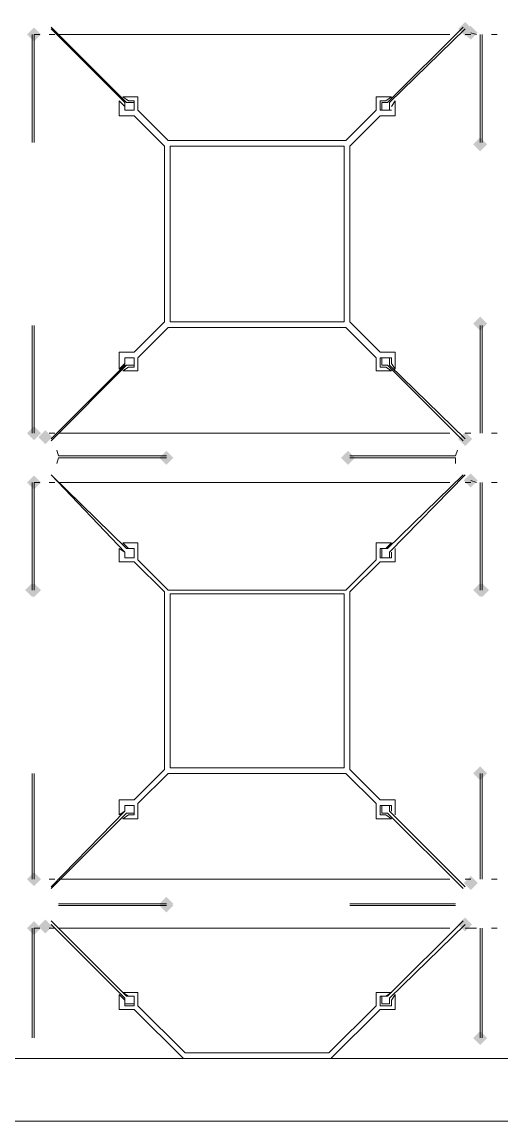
# Model space of a CAD drawing. Header units: millimetres. Extents: x -4415 to 173792, y -78716 to 47289.
# Drawn here: x 44172 to 44444, y -5482 to -4858 of the extents above; entities that cross this region are included whole.
import ezdxf

# ---------------------------------------------------------------- set-up
doc = ezdxf.new("R2010")
doc.units = ezdxf.units.MM

msp = doc.modelspace()

# ---------------------------------------------------------------- hatches: boundary and pattern name
h = msp.add_hatch(color=0)
h.dxf.hatch_style = 2
h.paths.add_polyline_path([(44423.52, -4865.92), (44419.55, -4861.95), (44423.52, -4857.98), (44427.5, -4861.95)])
h = msp.add_hatch(color=0)
h.dxf.hatch_style = 2
h.paths.add_polyline_path([(44178.77, -4869.14), (44174.79, -4865.17), (44178.77, -4861.2), (44182.74, -4865.17)])
h = msp.add_hatch(color=0)
h.dxf.hatch_style = 2
h.paths.add_polyline_path([(44178.77, -4869.14), (44174.79, -4865.17), (44178.77, -4861.2), (44182.74, -4865.17)])
h = msp.add_hatch(color=0)
h.dxf.hatch_style = 2
h.paths.add_polyline_path([(44426.74, -4868.07), (44422.77, -4864.1), (44426.74, -4860.12), (44430.72, -4864.1)])
h = msp.add_hatch(color=0)
h.dxf.hatch_style = 2
h.paths.add_polyline_path([(44432.11, -4931.4), (44428.14, -4927.43), (44432.11, -4923.46), (44436.08, -4927.43)])
h = msp.add_hatch(color=0)
h.dxf.hatch_style = 2
h.paths.add_polyline_path([(44432.11, -5033.39), (44428.14, -5029.41), (44432.11, -5025.44), (44436.08, -5029.41)])
h = msp.add_hatch(color=0)
h.dxf.hatch_style = 2
h.paths.add_polyline_path([(44178.77, -5095.65), (44174.79, -5091.68), (44178.77, -5087.71), (44182.74, -5091.68)])
h = msp.add_hatch(color=0)
h.dxf.hatch_style = 2
h.paths.add_polyline_path([(44185.21, -5097.8), (44181.24, -5093.82), (44185.21, -5089.85), (44189.18, -5093.82)])
h = msp.add_hatch(color=0)
h.dxf.hatch_style = 2
h.paths.add_polyline_path([(44423.52, -5098.87), (44419.55, -5094.9), (44423.52, -5090.93), (44427.5, -5094.9)])
h = msp.add_hatch(color=0)
h.dxf.hatch_style = 2
h.paths.add_polyline_path([(44253.91, -5109.61), (44249.94, -5105.63), (44253.91, -5101.66), (44257.88, -5105.63)])
h = msp.add_hatch(color=0)
h.dxf.hatch_style = 2
h.paths.add_polyline_path([(44253.91, -5109.61), (44249.94, -5105.63), (44253.91, -5101.66), (44257.88, -5105.63)])
h = msp.add_hatch(color=0)
h.dxf.hatch_style = 2
h.paths.add_polyline_path([(44356.97, -5109.61), (44353, -5105.63), (44356.97, -5101.66), (44360.94, -5105.63)])
h = msp.add_hatch(color=0)
h.dxf.hatch_style = 2
h.paths.add_polyline_path([(44178.77, -5123.56), (44174.79, -5119.59), (44178.77, -5115.62), (44182.74, -5119.59)])
h = msp.add_hatch(color=0)
h.dxf.hatch_style = 2
h.paths.add_polyline_path([(44178.77, -5123.56), (44174.79, -5119.59), (44178.77, -5115.62), (44182.74, -5119.59)])
h = msp.add_hatch(color=0)
h.dxf.hatch_style = 2
h.paths.add_polyline_path([(44426.74, -5122.49), (44422.77, -5118.51), (44426.74, -5114.54), (44430.72, -5118.51)])
h = msp.add_hatch(color=0)
h.dxf.hatch_style = 2
h.paths.add_polyline_path([(44177.69, -5184.75), (44173.72, -5180.78), (44177.69, -5176.81), (44181.67, -5180.78)])
h = msp.add_hatch(color=0)
h.dxf.hatch_style = 2
h.paths.add_polyline_path([(44178.77, -5184.75), (44174.79, -5180.78), (44178.77, -5176.81), (44182.74, -5180.78)])
h = msp.add_hatch(color=0)
h.dxf.hatch_style = 2
h.paths.add_polyline_path([(44432.11, -5184.75), (44428.14, -5180.78), (44432.11, -5176.81), (44436.08, -5180.78)])
h = msp.add_hatch(color=0)
h.dxf.hatch_style = 2
h.paths.add_polyline_path([(44432.11, -5184.75), (44428.14, -5180.78), (44432.11, -5176.81), (44436.08, -5180.78)])
h = msp.add_hatch(color=0)
h.dxf.hatch_style = 2
h.paths.add_polyline_path([(44433.19, -5184.75), (44429.21, -5180.78), (44433.19, -5176.81), (44437.16, -5180.78)])
h = msp.add_hatch(color=0)
h.dxf.hatch_style = 2
h.paths.add_polyline_path([(44432.11, -5288.88), (44428.14, -5284.91), (44432.11, -5280.93), (44436.08, -5284.91)])
h = msp.add_hatch(color=0)
h.dxf.hatch_style = 2
h.paths.add_polyline_path([(44178.77, -5348.99), (44174.79, -5345.02), (44178.77, -5341.05), (44182.74, -5345.02)])
h = msp.add_hatch(color=0)
h.dxf.hatch_style = 2
h.paths.add_polyline_path([(44426.74, -5351.14), (44422.77, -5347.17), (44426.74, -5343.2), (44430.72, -5347.17)])
h = msp.add_hatch(color=0)
h.dxf.hatch_style = 2
h.paths.add_polyline_path([(44253.91, -5362.95), (44249.94, -5358.98), (44253.91, -5355.01), (44257.88, -5358.98)])
h = msp.add_hatch(color=0)
h.dxf.hatch_style = 2
h.paths.add_polyline_path([(44253.91, -5364.02), (44249.94, -5360.05), (44253.91, -5356.08), (44257.88, -5360.05)])
h = msp.add_hatch(color=0)
h.dxf.hatch_style = 2
h.paths.add_polyline_path([(44178.77, -5376.91), (44174.79, -5372.93), (44178.77, -5368.96), (44182.74, -5372.93)])
h = msp.add_hatch(color=0)
h.dxf.hatch_style = 2
h.paths.add_polyline_path([(44178.77, -5376.91), (44174.79, -5372.93), (44178.77, -5368.96), (44182.74, -5372.93)])
h = msp.add_hatch(color=0)
h.dxf.hatch_style = 2
h.paths.add_polyline_path([(44185.21, -5375.83), (44181.24, -5371.86), (44185.21, -5367.89), (44189.18, -5371.86)])
h = msp.add_hatch(color=0)
h.dxf.hatch_style = 2
h.paths.add_polyline_path([(44423.52, -5374.76), (44419.55, -5370.79), (44423.52, -5366.81), (44427.5, -5370.79)])
h = msp.add_hatch(color=0)
h.dxf.hatch_style = 2
h.paths.add_polyline_path([(44432.11, -5439.17), (44428.14, -5435.2), (44432.11, -5431.22), (44436.08, -5435.2)])

# ---------------------------------------------------------------- linework, layer by layer
at = {"color": 0, "lineweight": 0}
for points in [[(44188.43, -4860.88), (44231.37, -4903.82)], [(44230.29, -4903.82), (44188.43, -4861.95)], [(44379.51, -4903.82), (44422.45, -4860.88)], [(44423.52, -4861.95), (44380.58, -4903.82)], [(44429.97, -4865.17), (44426.74, -4864.1)], [(44177.69, -4926.36), (44177.69, -4865.17)], [(44178.77, -4865.17), (44181.99, -4865.17)], [(44178.77, -4865.17), (44178.77, -4926.36)], [(44190.58, -4865.17), (44187.35, -4865.17)], [(44195.94, -4865.17), (44192.72, -4865.17)], [(44199.16, -4865.17), (44195.94, -4865.17)], [(44203.46, -4865.17), (44199.16, -4865.17)], [(44207.75, -4865.17), (44203.46, -4865.17)], [(44212.05, -4865.17), (44207.75, -4865.17)], [(44216.34, -4865.17), (44212.05, -4865.17)], [(44221.71, -4865.17), (44216.34, -4865.17)], [(44227.07, -4865.17), (44221.71, -4865.17)], [(44232.44, -4865.17), (44227.07, -4865.17)], [(44237.81, -4865.17), (44232.44, -4865.17)], [(44244.25, -4865.17), (44237.81, -4865.17)], [(44249.62, -4865.17), (44244.25, -4865.17)], [(44256.06, -4865.17), (44249.62, -4865.17)], [(44262.5, -4865.17), (44256.06, -4865.17)], [(44268.94, -4865.17), (44262.5, -4865.17)], [(44275.38, -4865.17), (44268.94, -4865.17)], [(44281.82, -4865.17), (44275.38, -4865.17)], [(44288.26, -4865.17), (44281.82, -4865.17)], [(44295.78, -4865.17), (44288.26, -4865.17)], [(44302.22, -4865.17), (44295.78, -4865.17)], [(44308.66, -4865.17), (44302.22, -4865.17)], [(44316.17, -4865.17), (44308.66, -4865.17)], [(44322.62, -4865.17), (44316.17, -4865.17)], [(44329.06, -4865.17), (44322.62, -4865.17)], [(44335.5, -4865.17), (44329.06, -4865.17)], [(44341.94, -4865.17), (44335.5, -4865.17)], [(44348.38, -4865.17), (44341.94, -4865.17)], [(44354.82, -4865.17), (44348.38, -4865.17)], [(44361.26, -4865.17), (44354.82, -4865.17)], [(44367.7, -4865.17), (44361.26, -4865.17)], [(44373.07, -4865.17), (44367.7, -4865.17)], [(44378.44, -4865.17), (44373.07, -4865.17)], [(44383.8, -4865.17), (44378.44, -4865.17)], [(44389.17, -4865.17), (44383.8, -4865.17)], [(44393.47, -4865.17), (44389.17, -4865.17)], [(44398.83, -4865.17), (44393.47, -4865.17)], [(44403.13, -4865.17), (44398.83, -4865.17)], [(44407.42, -4865.17), (44403.13, -4865.17)], [(44411.72, -4865.17), (44407.42, -4865.17)], [(44414.94, -4865.17), (44411.72, -4865.17)], [(44426.74, -4865.17), (44423.52, -4865.17)], [(44432.11, -4926.36), (44432.11, -4865.17)], [(44433.19, -4865.17), (44433.19, -4926.36)], [(44441.77, -4865.17), (44438.55, -4865.17)], [(44229.22, -4900.6), (44237.81, -4900.6)], [(44232.44, -4902.74), (44229.22, -4900.6)], [(44237.81, -4900.6), (44237.81, -4908.11)], [(44373.07, -4900.6), (44381.66, -4900.6)], [(44373.07, -4908.11), (44373.07, -4900.6)], [(44381.66, -4900.6), (44378.44, -4902.74)], [(44227.07, -4902.74), (44230.29, -4905.96)], [(44227.07, -4911.33), (44227.07, -4902.74)], [(44230.29, -4908.11), (44230.29, -4903.82)], [(44230.29, -4908.11), (44235.66, -4908.11)], [(44235.66, -4908.11), (44230.29, -4908.11)], [(44231.37, -4903.82), (44235.66, -4903.82)], [(44235.66, -4902.74), (44232.44, -4902.74)], [(44235.66, -4908.11), (44235.66, -4902.74)], [(44235.66, -4903.82), (44235.66, -4908.11)], [(44237.81, -4908.11), (44254.99, -4925.29)], [(44355.89, -4925.29), (44373.07, -4908.11)], [(44375.22, -4902.74), (44375.22, -4908.11)], [(44378.44, -4902.74), (44375.22, -4902.74)], [(44375.22, -4908.11), (44381.66, -4908.11)], [(44376.29, -4903.82), (44379.51, -4903.82)], [(44376.29, -4908.11), (44376.29, -4903.82)], [(44380.58, -4908.11), (44376.29, -4908.11)], [(44380.58, -4903.82), (44380.58, -4908.11)], [(44381.66, -4905.96), (44383.8, -4902.74)], [(44383.8, -4902.74), (44383.8, -4911.33)], [(44235.66, -4911.33), (44227.07, -4911.33)], [(44252.84, -4928.51), (44235.66, -4911.33)], [(44375.22, -4911.33), (44358.04, -4928.51)], [(44383.8, -4911.33), (44375.22, -4911.33)], [(44254.99, -4925.29), (44355.89, -4925.29)], [(44252.84, -5028.34), (44252.84, -4928.51)], [(44256.06, -5028.34), (44256.06, -4928.51)], [(44256.06, -4928.51), (44354.82, -4928.51)], [(44354.82, -4928.51), (44354.82, -5028.34)], [(44358.04, -4928.51), (44358.04, -5028.34)], [(44177.69, -5091.68), (44177.69, -5030.49)], [(44178.77, -5030.49), (44178.77, -5091.68)], [(44235.66, -5045.52), (44252.84, -5028.34)], [(44254.99, -5031.56), (44237.81, -5048.74)], [(44355.89, -5031.56), (44254.99, -5031.56)], [(44354.82, -5028.34), (44256.06, -5028.34)], [(44373.07, -5048.74), (44355.89, -5031.56)], [(44358.04, -5028.34), (44375.22, -5045.52)], [(44432.11, -5091.68), (44432.11, -5030.49)], [(44433.19, -5030.49), (44433.19, -5091.68)], [(44227.07, -5045.52), (44235.66, -5045.52)], [(44227.07, -5055.18), (44227.07, -5045.52)], [(44375.22, -5045.52), (44383.8, -5045.52)], [(44383.8, -5045.52), (44383.8, -5055.18)], [(44230.29, -5048.74), (44230.29, -5051.96)], [(44235.66, -5048.74), (44230.29, -5048.74)], [(44230.29, -5048.74), (44235.66, -5048.74)], [(44230.29, -5053.03), (44230.29, -5048.74)], [(44235.66, -5054.11), (44235.66, -5048.74)], [(44235.66, -5048.74), (44235.66, -5053.03)], [(44237.81, -5048.74), (44237.81, -5056.25)], [(44373.07, -5056.25), (44373.07, -5048.74)], [(44375.22, -5048.74), (44375.22, -5054.11)], [(44381.66, -5048.74), (44375.22, -5048.74)], [(44376.29, -5048.74), (44380.58, -5048.74)], [(44376.29, -5053.03), (44376.29, -5048.74)], [(44380.58, -5048.74), (44380.58, -5053.03)], [(44381.66, -5051.96), (44381.66, -5048.74)], [(44231.37, -5053.03), (44188.43, -5095.97)], [(44188.43, -5094.9), (44230.29, -5053.03)], [(44230.29, -5051.96), (44227.07, -5055.18)], [(44229.22, -5056.25), (44232.44, -5054.11)], [(44237.81, -5056.25), (44229.22, -5056.25)], [(44235.66, -5053.03), (44231.37, -5053.03)], [(44232.44, -5054.11), (44235.66, -5054.11)], [(44381.66, -5056.25), (44373.07, -5056.25)], [(44375.22, -5054.11), (44378.44, -5054.11)], [(44379.51, -5053.03), (44376.29, -5053.03)], [(44378.44, -5054.11), (44381.66, -5056.25)], [(44422.45, -5095.97), (44379.51, -5053.03)], [(44380.58, -5053.03), (44423.52, -5094.9)], [(44383.8, -5055.18), (44381.66, -5051.96)], [(44187.35, -5091.68), (44190.58, -5091.68)], [(44192.72, -5091.68), (44195.94, -5091.68)], [(44195.94, -5091.68), (44199.16, -5091.68)], [(44199.16, -5091.68), (44203.46, -5091.68)], [(44203.46, -5091.68), (44207.75, -5091.68)], [(44207.75, -5091.68), (44212.05, -5091.68)], [(44212.05, -5091.68), (44216.34, -5091.68)], [(44216.34, -5091.68), (44221.71, -5091.68)], [(44221.71, -5091.68), (44227.07, -5091.68)], [(44227.07, -5091.68), (44232.44, -5091.68)], [(44232.44, -5091.68), (44237.81, -5091.68)], [(44237.81, -5091.68), (44244.25, -5091.68)], [(44244.25, -5091.68), (44249.62, -5091.68)], [(44249.62, -5091.68), (44256.06, -5091.68)], [(44256.06, -5091.68), (44262.5, -5091.68)], [(44262.5, -5091.68), (44268.94, -5091.68)], [(44268.94, -5091.68), (44275.38, -5091.68)], [(44275.38, -5091.68), (44281.82, -5091.68)], [(44281.82, -5091.68), (44288.26, -5091.68)], [(44288.26, -5091.68), (44295.78, -5091.68)], [(44295.78, -5091.68), (44302.22, -5091.68)], [(44302.22, -5091.68), (44308.66, -5091.68)], [(44308.66, -5091.68), (44316.17, -5091.68)], [(44316.17, -5091.68), (44322.62, -5091.68)], [(44322.62, -5091.68), (44329.06, -5091.68)], [(44329.06, -5091.68), (44335.5, -5091.68)], [(44335.5, -5091.68), (44341.94, -5091.68)], [(44341.94, -5091.68), (44348.38, -5091.68)], [(44348.38, -5091.68), (44354.82, -5091.68)], [(44354.82, -5091.68), (44361.26, -5091.68)], [(44361.26, -5091.68), (44367.7, -5091.68)], [(44367.7, -5091.68), (44373.07, -5091.68)], [(44373.07, -5091.68), (44378.44, -5091.68)], [(44378.44, -5091.68), (44383.8, -5091.68)], [(44383.8, -5091.68), (44389.17, -5091.68)], [(44389.17, -5091.68), (44393.47, -5091.68)], [(44393.47, -5091.68), (44398.83, -5091.68)], [(44398.83, -5091.68), (44403.13, -5091.68)], [(44403.13, -5091.68), (44407.42, -5091.68)], [(44407.42, -5091.68), (44411.72, -5091.68)], [(44411.72, -5091.68), (44414.94, -5091.68)], [(44423.52, -5091.68), (44426.74, -5091.68)], [(44438.55, -5091.68), (44441.77, -5091.68)], [(44192.72, -5104.56), (44191.65, -5101.34)], [(44418.16, -5104.56), (44419.23, -5101.34)], [(44191.65, -5108.85), (44192.72, -5105.63)], [(44192.72, -5104.56), (44253.91, -5104.56)], [(44253.91, -5105.63), (44192.72, -5105.63)], [(44358.04, -5104.56), (44418.16, -5104.56)], [(44418.16, -5105.63), (44358.04, -5105.63)], [(44418.16, -5108.85), (44418.16, -5105.63)], [(44177.69, -5180.78), (44177.69, -5119.59)], [(44178.77, -5119.59), (44181.99, -5119.59)], [(44178.77, -5119.59), (44178.77, -5180.78)], [(44190.58, -5119.59), (44187.35, -5119.59)], [(44230.29, -5159.31), (44188.43, -5115.29)], [(44188.43, -5115.29), (44231.37, -5157.16)], [(44195.94, -5119.59), (44192.72, -5119.59)], [(44199.16, -5119.59), (44195.94, -5119.59)], [(44203.46, -5119.59), (44199.16, -5119.59)], [(44207.75, -5119.59), (44203.46, -5119.59)], [(44212.05, -5119.59), (44207.75, -5119.59)], [(44216.34, -5119.59), (44212.05, -5119.59)], [(44221.71, -5119.59), (44216.34, -5119.59)], [(44227.07, -5119.59), (44221.71, -5119.59)], [(44232.44, -5119.59), (44227.07, -5119.59)], [(44237.81, -5119.59), (44232.44, -5119.59)], [(44244.25, -5119.59), (44237.81, -5119.59)], [(44249.62, -5119.59), (44244.25, -5119.59)], [(44256.06, -5119.59), (44249.62, -5119.59)], [(44262.5, -5119.59), (44256.06, -5119.59)], [(44268.94, -5119.59), (44262.5, -5119.59)], [(44275.38, -5119.59), (44268.94, -5119.59)], [(44281.82, -5119.59), (44275.38, -5119.59)], [(44288.26, -5119.59), (44281.82, -5119.59)], [(44295.78, -5119.59), (44288.26, -5119.59)], [(44302.22, -5119.59), (44295.78, -5119.59)], [(44308.66, -5119.59), (44302.22, -5119.59)], [(44316.17, -5119.59), (44308.66, -5119.59)], [(44322.62, -5119.59), (44316.17, -5119.59)], [(44329.06, -5119.59), (44322.62, -5119.59)], [(44335.5, -5119.59), (44329.06, -5119.59)], [(44341.94, -5119.59), (44335.5, -5119.59)], [(44348.38, -5119.59), (44341.94, -5119.59)], [(44354.82, -5119.59), (44348.38, -5119.59)], [(44361.26, -5119.59), (44354.82, -5119.59)], [(44367.7, -5119.59), (44361.26, -5119.59)], [(44373.07, -5119.59), (44367.7, -5119.59)], [(44378.44, -5119.59), (44373.07, -5119.59)], [(44383.8, -5119.59), (44378.44, -5119.59)], [(44379.51, -5157.16), (44422.45, -5115.29)], [(44423.52, -5115.29), (44380.58, -5159.31)], [(44389.17, -5119.59), (44383.8, -5119.59)], [(44393.47, -5119.59), (44389.17, -5119.59)], [(44398.83, -5119.59), (44393.47, -5119.59)], [(44403.13, -5119.59), (44398.83, -5119.59)], [(44407.42, -5119.59), (44403.13, -5119.59)], [(44411.72, -5119.59), (44407.42, -5119.59)], [(44414.94, -5119.59), (44411.72, -5119.59)], [(44426.74, -5119.59), (44423.52, -5119.59)], [(44429.97, -5119.59), (44426.74, -5118.51)], [(44432.11, -5180.78), (44432.11, -5119.59)], [(44433.19, -5119.59), (44433.19, -5180.78)], [(44441.77, -5119.59), (44438.55, -5119.59)], [(44227.07, -5157.16), (44230.29, -5159.31)], [(44227.07, -5164.68), (44227.07, -5157.16)], [(44229.22, -5153.94), (44237.81, -5153.94)], [(44232.44, -5157.16), (44229.22, -5153.94)], [(44231.37, -5157.16), (44235.66, -5157.16)], [(44235.66, -5157.16), (44232.44, -5157.16)], [(44235.66, -5162.53), (44235.66, -5157.16)], [(44235.66, -5157.16), (44235.66, -5162.53)], [(44237.81, -5153.94), (44237.81, -5163.6)], [(44373.07, -5153.94), (44381.66, -5153.94)], [(44373.07, -5163.6), (44373.07, -5153.94)], [(44375.22, -5157.16), (44375.22, -5162.53)], [(44378.44, -5157.16), (44375.22, -5157.16)], [(44376.29, -5157.16), (44379.51, -5157.16)], [(44376.29, -5162.53), (44376.29, -5157.16)], [(44381.66, -5153.94), (44378.44, -5157.16)], [(44383.8, -5157.16), (44383.8, -5164.68)], [(44230.29, -5159.31), (44230.29, -5162.53)], [(44230.29, -5162.53), (44230.29, -5159.31)], [(44230.29, -5162.53), (44235.66, -5162.53)], [(44235.66, -5162.53), (44230.29, -5162.53)], [(44237.81, -5163.6), (44254.99, -5180.78)], [(44355.89, -5180.78), (44373.07, -5163.6)], [(44375.22, -5162.53), (44381.66, -5162.53)], [(44380.58, -5162.53), (44376.29, -5162.53)], [(44380.58, -5159.31), (44380.58, -5162.53)], [(44381.66, -5162.53), (44381.66, -5159.31)], [(44235.66, -5164.68), (44227.07, -5164.68)], [(44252.84, -5181.85), (44235.66, -5164.68)], [(44375.22, -5164.68), (44358.04, -5181.85)], [(44383.8, -5164.68), (44375.22, -5164.68)], [(44252.84, -5282.76), (44252.84, -5181.85)], [(44254.99, -5180.78), (44355.89, -5180.78)], [(44256.06, -5281.69), (44256.06, -5182.92)], [(44256.06, -5182.92), (44354.82, -5182.92)], [(44354.82, -5182.92), (44354.82, -5281.69)], [(44358.04, -5181.85), (44358.04, -5282.76)], [(44235.66, -5299.94), (44252.84, -5282.76)], [(44354.82, -5281.69), (44256.06, -5281.69)], [(44358.04, -5282.76), (44375.22, -5299.94)], [(44177.69, -5345.02), (44177.69, -5284.91)], [(44178.77, -5284.91), (44178.77, -5345.02)], [(44254.99, -5284.91), (44237.81, -5302.08)], [(44355.89, -5284.91), (44254.99, -5284.91)], [(44373.07, -5302.08), (44355.89, -5284.91)], [(44432.11, -5345.02), (44432.11, -5284.91)], [(44433.19, -5284.91), (44433.19, -5345.02)], [(44227.07, -5299.94), (44235.66, -5299.94)], [(44227.07, -5308.52), (44227.07, -5299.94)], [(44375.22, -5299.94), (44383.8, -5299.94)], [(44383.8, -5299.94), (44383.8, -5308.52)], [(44188.43, -5349.32), (44230.29, -5306.38)], [(44231.37, -5307.45), (44188.43, -5350.39)], [(44230.29, -5306.38), (44227.07, -5308.52)], [(44230.29, -5303.16), (44230.29, -5306.38)], [(44235.66, -5303.16), (44230.29, -5303.16)], [(44230.29, -5303.16), (44235.66, -5303.16)], [(44230.29, -5306.38), (44230.29, -5303.16)], [(44235.66, -5307.45), (44231.37, -5307.45)], [(44235.66, -5308.52), (44235.66, -5303.16)], [(44235.66, -5303.16), (44235.66, -5307.45)], [(44237.81, -5302.08), (44237.81, -5310.67)], [(44373.07, -5310.67), (44373.07, -5302.08)], [(44375.22, -5303.16), (44375.22, -5308.52)], [(44381.66, -5303.16), (44375.22, -5303.16)], [(44376.29, -5303.16), (44380.58, -5303.16)], [(44376.29, -5307.45), (44376.29, -5303.16)], [(44379.51, -5307.45), (44376.29, -5307.45)], [(44422.45, -5350.39), (44379.51, -5307.45)], [(44380.58, -5303.16), (44380.58, -5306.38)], [(44380.58, -5306.38), (44423.52, -5349.32)], [(44381.66, -5306.38), (44381.66, -5303.16)], [(44229.22, -5310.67), (44232.44, -5308.52)], [(44237.81, -5310.67), (44229.22, -5310.67)], [(44232.44, -5308.52), (44235.66, -5308.52)], [(44381.66, -5310.67), (44373.07, -5310.67)], [(44375.22, -5308.52), (44378.44, -5308.52)], [(44378.44, -5308.52), (44381.66, -5310.67)], [(44187.35, -5345.02), (44190.58, -5345.02)], [(44192.72, -5345.02), (44195.94, -5345.02)], [(44195.94, -5345.02), (44199.16, -5345.02)], [(44199.16, -5345.02), (44203.46, -5345.02)], [(44203.46, -5345.02), (44207.75, -5345.02)], [(44207.75, -5345.02), (44212.05, -5345.02)], [(44212.05, -5345.02), (44216.34, -5345.02)], [(44216.34, -5345.02), (44221.71, -5345.02)], [(44221.71, -5345.02), (44227.07, -5345.02)], [(44227.07, -5345.02), (44232.44, -5345.02)], [(44232.44, -5345.02), (44237.81, -5345.02)], [(44237.81, -5345.02), (44244.25, -5345.02)], [(44244.25, -5345.02), (44249.62, -5345.02)], [(44249.62, -5345.02), (44256.06, -5345.02)], [(44256.06, -5345.02), (44262.5, -5345.02)], [(44262.5, -5345.02), (44268.94, -5345.02)], [(44268.94, -5345.02), (44275.38, -5345.02)], [(44275.38, -5345.02), (44281.82, -5345.02)], [(44281.82, -5345.02), (44288.26, -5345.02)], [(44288.26, -5345.02), (44295.78, -5345.02)], [(44295.78, -5345.02), (44302.22, -5345.02)], [(44302.22, -5345.02), (44308.66, -5345.02)], [(44308.66, -5345.02), (44316.17, -5345.02)], [(44316.17, -5345.02), (44322.62, -5345.02)], [(44322.62, -5345.02), (44329.06, -5345.02)], [(44329.06, -5345.02), (44335.5, -5345.02)], [(44335.5, -5345.02), (44341.94, -5345.02)], [(44341.94, -5345.02), (44348.38, -5345.02)], [(44348.38, -5345.02), (44354.82, -5345.02)], [(44354.82, -5345.02), (44361.26, -5345.02)], [(44361.26, -5345.02), (44367.7, -5345.02)], [(44367.7, -5345.02), (44373.07, -5345.02)], [(44373.07, -5345.02), (44378.44, -5345.02)], [(44378.44, -5345.02), (44383.8, -5345.02)], [(44383.8, -5345.02), (44389.17, -5345.02)], [(44389.17, -5345.02), (44393.47, -5345.02)], [(44393.47, -5345.02), (44398.83, -5345.02)], [(44398.83, -5345.02), (44403.13, -5345.02)], [(44403.13, -5345.02), (44407.42, -5345.02)], [(44407.42, -5345.02), (44411.72, -5345.02)], [(44411.72, -5345.02), (44414.94, -5345.02)], [(44423.52, -5345.02), (44426.74, -5345.02)], [(44438.55, -5345.02), (44441.77, -5345.02)], [(44192.72, -5358.98), (44253.91, -5358.98)], [(44253.91, -5360.05), (44192.72, -5360.05)], [(44358.04, -5358.98), (44418.16, -5358.98)], [(44418.16, -5360.05), (44358.04, -5360.05)], [(44188.43, -5368.64), (44231.37, -5411.58)], [(44379.51, -5411.58), (44422.45, -5368.64)], [(44177.69, -5435.2), (44177.69, -5372.93)], [(44178.77, -5372.93), (44181.99, -5372.93)], [(44178.77, -5372.93), (44178.77, -5435.2)], [(44190.58, -5372.93), (44187.35, -5372.93)], [(44230.29, -5412.65), (44188.43, -5370.79)], [(44195.94, -5372.93), (44192.72, -5372.93)], [(44199.16, -5372.93), (44195.94, -5372.93)], [(44203.46, -5372.93), (44199.16, -5372.93)], [(44207.75, -5372.93), (44203.46, -5372.93)], [(44212.05, -5372.93), (44207.75, -5372.93)], [(44216.34, -5372.93), (44212.05, -5372.93)], [(44221.71, -5372.93), (44216.34, -5372.93)], [(44227.07, -5372.93), (44221.71, -5372.93)], [(44232.44, -5372.93), (44227.07, -5372.93)], [(44237.81, -5372.93), (44232.44, -5372.93)], [(44244.25, -5372.93), (44237.81, -5372.93)], [(44249.62, -5372.93), (44244.25, -5372.93)], [(44256.06, -5372.93), (44249.62, -5372.93)], [(44262.5, -5372.93), (44256.06, -5372.93)], [(44268.94, -5372.93), (44262.5, -5372.93)], [(44275.38, -5372.93), (44268.94, -5372.93)], [(44281.82, -5372.93), (44275.38, -5372.93)], [(44288.26, -5372.93), (44281.82, -5372.93)], [(44295.78, -5372.93), (44288.26, -5372.93)], [(44302.22, -5372.93), (44295.78, -5372.93)], [(44308.66, -5372.93), (44302.22, -5372.93)], [(44316.17, -5372.93), (44308.66, -5372.93)], [(44322.62, -5372.93), (44316.17, -5372.93)], [(44329.06, -5372.93), (44322.62, -5372.93)], [(44335.5, -5372.93), (44329.06, -5372.93)], [(44341.94, -5372.93), (44335.5, -5372.93)], [(44348.38, -5372.93), (44341.94, -5372.93)], [(44354.82, -5372.93), (44348.38, -5372.93)], [(44361.26, -5372.93), (44354.82, -5372.93)], [(44367.7, -5372.93), (44361.26, -5372.93)], [(44373.07, -5372.93), (44367.7, -5372.93)], [(44378.44, -5372.93), (44373.07, -5372.93)], [(44383.8, -5372.93), (44378.44, -5372.93)], [(44423.52, -5370.79), (44380.58, -5412.65)], [(44389.17, -5372.93), (44383.8, -5372.93)], [(44393.47, -5372.93), (44389.17, -5372.93)], [(44398.83, -5372.93), (44393.47, -5372.93)], [(44403.13, -5372.93), (44398.83, -5372.93)], [(44407.42, -5372.93), (44403.13, -5372.93)], [(44411.72, -5372.93), (44407.42, -5372.93)], [(44414.94, -5372.93), (44411.72, -5372.93)], [(44426.74, -5372.93), (44423.52, -5372.93)], [(44429.97, -5372.93), (44426.74, -5372.93)], [(44432.11, -5435.2), (44432.11, -5372.93)], [(44433.19, -5372.93), (44433.19, -5435.2)], [(44441.77, -5372.93), (44438.55, -5372.93)], [(44230.29, -5413.73), (44227.07, -5410.51)], [(44227.07, -5410.51), (44227.07, -5419.09)], [(44237.81, -5409.43), (44229.22, -5409.43)], [(44229.22, -5409.43), (44232.44, -5411.58)], [(44230.29, -5415.87), (44230.29, -5412.65)], [(44230.29, -5416.95), (44230.29, -5413.73)], [(44231.37, -5411.58), (44235.66, -5411.58)], [(44232.44, -5411.58), (44235.66, -5411.58)], [(44235.66, -5411.58), (44235.66, -5416.95)], [(44235.66, -5411.58), (44235.66, -5415.87)], [(44237.81, -5416.95), (44237.81, -5409.43)], [(44381.66, -5409.43), (44373.07, -5409.43)], [(44373.07, -5409.43), (44373.07, -5416.95)], [(44375.22, -5416.95), (44375.22, -5411.58)], [(44375.22, -5411.58), (44378.44, -5411.58)], [(44376.29, -5411.58), (44379.51, -5411.58)], [(44376.29, -5415.87), (44376.29, -5411.58)], [(44378.44, -5411.58), (44381.66, -5409.43)], [(44380.58, -5412.65), (44380.58, -5415.87)], [(44383.8, -5410.51), (44381.66, -5413.73)], [(44381.66, -5413.73), (44381.66, -5416.95)], [(44383.8, -5419.09), (44383.8, -5410.51)], [(44227.07, -5419.09), (44235.66, -5419.09)], [(44235.66, -5415.87), (44230.29, -5415.87)], [(44235.66, -5416.95), (44230.29, -5416.95)], [(44235.66, -5419.09), (44263.57, -5447)], [(44264.65, -5443.78), (44237.81, -5416.95)], [(44373.07, -5416.95), (44346.23, -5443.78)], [(44347.31, -5447), (44375.22, -5419.09)], [(44381.66, -5416.95), (44375.22, -5416.95)], [(44375.22, -5419.09), (44383.8, -5419.09)], [(44380.58, -5415.87), (44376.29, -5415.87)], [(44346.23, -5443.78), (44264.65, -5443.78)], [(44773.48, -5447), (43837.39, -5447)], [(44263.57, -5447), (44347.31, -5447)], [(44773.48, -5482.43), (43837.39, -5482.43)]]:
    msp.add_lwpolyline(points, dxfattribs=at)

doc.saveas('drawing.dxf')
